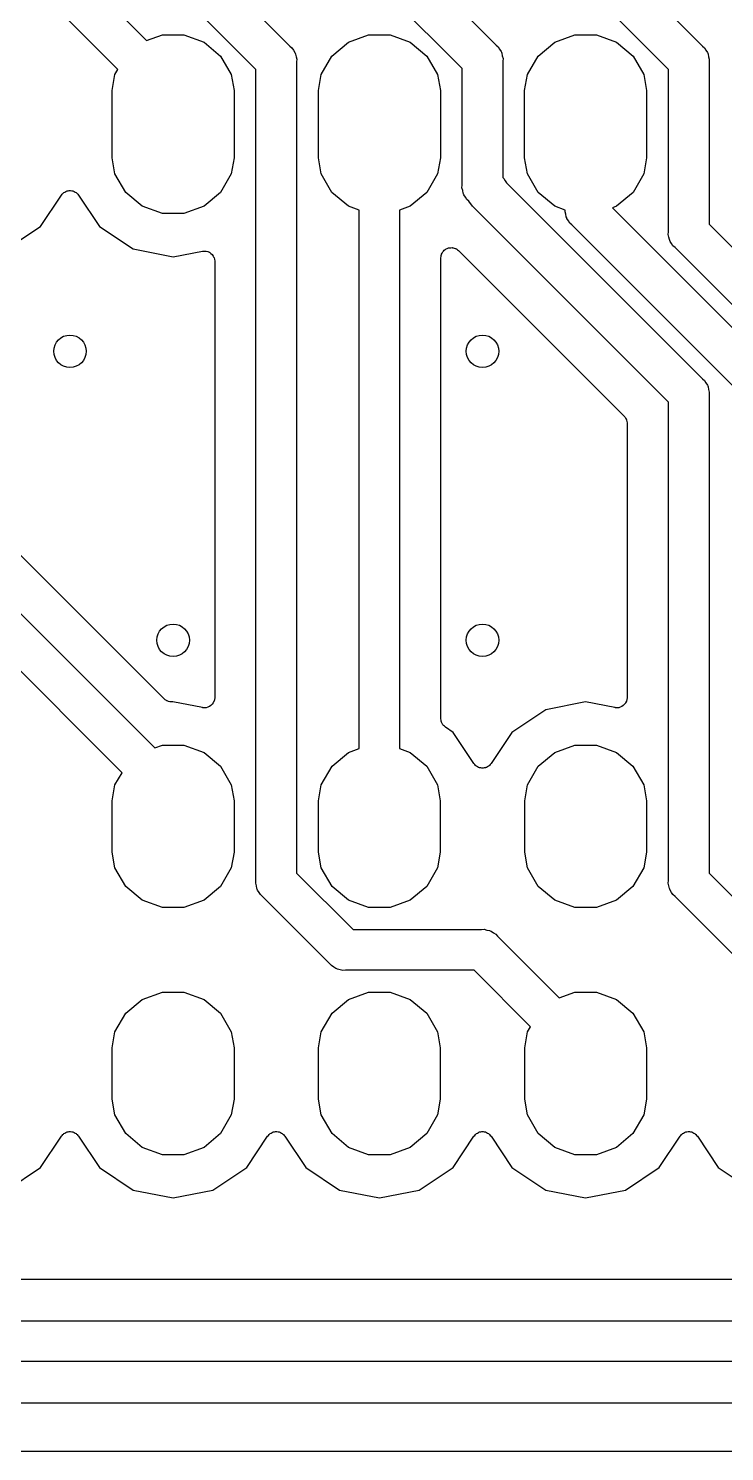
# Model space of a CAD drawing. Extents: x 106 to 188.7, y -135.7 to -88.7.
# Drawn here: x 132.84 to 141.41, y -135.71 to -118.2 of the extents above; entities that cross this region are included whole.
import ezdxf

# ---------------------------------------------------------------- set-up
doc = ezdxf.new("R2010")
doc.units = 0
doc.header["$MEASUREMENT"] = 0
doc.layers.add('BLACK', color=7, linetype='CONTINUOUS')

msp = doc.modelspace()

# ---------------------------------------------------------------- linework, layer by layer
at = {"layer": 'BLACK', "linetype": 'CONTINUOUS'}
for p, q in [((129.994, -107.273), (141.139, -118.418)), ((140.72, -118.706), (129.706, -107.692)), ((128.227, -108.035), (138.599, -118.407)), ((138.18, -118.696), (127.938, -108.454)), ((126.438, -108.797), (136.059, -118.418)), ((135.64, -118.706), (126.15, -109.216)), ((132.423, -116.48), (134.294, -118.351)), ((133.941, -118.705), (132.135, -116.899)), ((134.294, -118.351), (134.488, -118.28)), ((134.488, -118.28), (134.752, -118.28)), ((134.752, -118.28), (135.001, -118.371)), ((135.001, -118.371), (135.204, -118.541)), ((136.576, -118.541), (136.779, -118.371)), ((136.779, -118.371), (137.028, -118.28)), ((137.028, -118.28), (137.292, -118.28)), ((137.292, -118.28), (137.541, -118.371)), ((137.541, -118.371), (137.744, -118.541)), ((139.116, -118.541), (139.319, -118.371)), ((139.319, -118.371), (139.568, -118.28)), ((139.568, -118.28), (139.832, -118.28)), ((139.832, -118.28), (140.081, -118.371)), ((140.081, -118.371), (140.284, -118.541)), ((135.204, -118.541), (135.336, -118.77)), ((136.059, -118.418), (136.084, -118.44)), ((136.084, -118.44), (136.101, -118.468)), ((136.101, -118.468), (136.12, -118.496)), ((136.12, -118.496), (136.123, -118.506)), ((136.123, -118.506), (136.129, -118.516)), ((136.129, -118.516), (136.134, -118.549)), ((136.134, -118.549), (136.143, -118.581)), ((136.444, -118.77), (136.576, -118.541)), ((137.744, -118.541), (137.876, -118.77)), ((138.599, -118.407), (138.624, -118.429)), ((138.624, -118.429), (138.641, -118.458)), ((138.641, -118.458), (138.66, -118.485)), ((138.66, -118.485), (138.663, -118.495)), ((138.663, -118.495), (138.669, -118.505)), ((138.669, -118.505), (138.674, -118.538)), ((138.674, -118.538), (138.683, -118.57)), ((138.984, -118.77), (139.116, -118.541)), ((140.284, -118.541), (140.416, -118.77)), ((141.139, -118.418), (141.164, -118.44)), ((141.164, -118.44), (141.181, -118.468)), ((141.181, -118.468), (141.2, -118.496)), ((141.2, -118.496), (141.203, -118.506)), ((141.203, -118.506), (141.209, -118.516)), ((141.209, -118.516), (141.214, -118.549)), ((141.214, -118.549), (141.223, -118.581)), ((133.904, -118.77), (133.941, -118.705)), ((135.64, -128.686), (135.64, -118.706)), ((136.143, -118.581), (136.14, -118.614)), ((136.14, -118.614), (136.14, -128.594)), ((138.18, -120.131), (138.18, -118.696)), ((138.683, -118.57), (138.68, -118.603)), ((138.68, -118.603), (138.68, -120.037)), ((140.72, -120.703), (140.72, -118.706)), ((141.223, -118.581), (141.22, -118.614)), ((141.22, -118.614), (141.22, -120.61)), ((133.869, -118.965), (133.904, -118.77)), ((135.336, -118.77), (135.371, -118.965)), ((136.409, -118.965), (136.444, -118.77)), ((137.876, -118.77), (137.911, -118.965)), ((138.949, -118.965), (138.984, -118.77)), ((140.416, -118.77), (140.451, -118.965)), ((133.869, -119.795), (133.869, -118.965)), ((135.371, -118.965), (135.371, -119.795)), ((136.409, -119.795), (136.409, -118.965)), ((137.911, -118.965), (137.911, -119.795)), ((138.949, -119.795), (138.949, -118.965)), ((140.451, -118.965), (140.451, -119.795)), ((133.904, -119.99), (133.869, -119.795)), ((135.371, -119.795), (135.336, -119.99)), ((136.444, -119.99), (136.409, -119.795)), ((137.911, -119.795), (137.876, -119.99)), ((138.984, -119.99), (138.949, -119.795)), ((140.451, -119.795), (140.416, -119.99)), ((134.036, -120.219), (133.904, -119.99)), ((135.336, -119.99), (135.204, -120.219)), ((136.576, -120.219), (136.444, -119.99)), ((137.876, -119.99), (137.744, -120.219)), ((138.68, -120.037), (138.694, -120.048)), ((138.694, -120.048), (138.71, -120.077)), ((138.71, -120.077), (138.727, -120.101)), ((138.727, -120.101), (141.139, -122.513)), ((139.116, -120.219), (138.984, -119.99)), ((140.416, -119.99), (140.284, -120.219)), ((127.57, -120.231), (134.393, -127.054)), ((132.987, -120.637), (133.244, -120.252)), ((133.244, -120.252), (133.254, -120.242)), ((133.254, -120.242), (133.262, -120.231)), ((133.262, -120.231), (133.269, -120.226)), ((133.269, -120.226), (133.275, -120.22)), ((133.275, -120.22), (133.287, -120.214)), ((133.287, -120.214), (133.299, -120.206)), ((133.299, -120.206), (133.307, -120.204)), ((133.307, -120.204), (133.314, -120.201)), ((133.314, -120.201), (133.328, -120.199)), ((133.328, -120.199), (133.342, -120.196)), ((133.342, -120.196), (133.35, -120.197)), ((133.35, -120.197), (133.358, -120.196)), ((133.358, -120.196), (133.372, -120.199)), ((133.372, -120.199), (133.386, -120.201)), ((133.386, -120.201), (133.393, -120.204)), ((133.393, -120.204), (133.401, -120.206)), ((133.401, -120.206), (133.413, -120.214)), ((133.413, -120.214), (133.425, -120.22)), ((133.425, -120.22), (133.431, -120.226)), ((133.431, -120.226), (133.438, -120.231)), ((133.438, -120.231), (133.446, -120.242)), ((133.446, -120.242), (133.456, -120.252)), ((133.456, -120.252), (133.713, -120.637)), ((134.239, -120.389), (134.036, -120.219)), ((135.204, -120.219), (135.001, -120.389)), ((136.779, -120.389), (136.576, -120.219)), ((137.744, -120.219), (137.541, -120.389)), ((138.177, -120.164), (138.18, -120.131)), ((138.186, -120.196), (138.177, -120.164)), ((138.191, -120.229), (138.186, -120.196)), ((138.197, -120.238), (138.191, -120.229)), ((138.2, -120.249), (138.197, -120.238)), ((138.219, -120.276), (138.2, -120.249)), ((138.236, -120.305), (138.219, -120.276)), ((139.319, -120.389), (139.116, -120.219)), ((140.284, -120.219), (140.081, -120.389)), ((134.488, -120.48), (134.239, -120.389)), ((135.001, -120.389), (134.752, -120.48)), ((136.91, -120.437), (136.779, -120.389)), ((136.91, -127.063), (136.91, -120.437)), ((137.541, -120.389), (137.41, -120.437)), ((137.41, -120.437), (137.41, -127.063)), ((138.261, -120.326), (138.236, -120.305)), ((138.272, -120.337), (138.261, -120.326)), ((138.288, -120.361), (138.272, -120.337)), ((138.305, -120.39), (138.288, -120.361)), ((138.33, -120.411), (138.305, -120.39)), ((140.72, -122.801), (138.33, -120.411)), ((139.449, -120.437), (139.319, -120.389)), ((139.447, -120.456), (139.449, -120.437)), ((139.456, -120.488), (139.447, -120.456)), ((140.081, -120.389), (140.029, -120.408)), ((140.029, -120.408), (142.409, -122.789)), ((133.991, -127.36), (127.111, -120.48)), ((132.571, -120.915), (132.987, -120.637)), ((133.713, -120.637), (134.129, -120.915)), ((134.752, -120.48), (134.488, -120.48)), ((139.461, -120.52), (139.456, -120.488)), ((139.467, -120.53), (139.461, -120.52)), ((139.47, -120.541), (139.467, -120.53)), ((139.489, -120.568), (139.47, -120.541)), ((139.506, -120.597), (139.489, -120.568)), ((139.531, -120.618), (139.506, -120.597)), ((141.99, -123.077), (139.531, -120.618)), ((141.22, -120.61), (146.219, -125.609)), ((140.717, -120.736), (140.72, -120.703)), ((140.726, -120.768), (140.717, -120.736)), ((140.731, -120.8), (140.726, -120.768)), ((140.737, -120.81), (140.731, -120.8)), ((140.74, -120.821), (140.737, -120.81)), ((140.759, -120.848), (140.74, -120.821)), ((134.129, -120.915), (134.62, -121.012)), ((134.62, -121.012), (134.98, -120.941)), ((134.98, -120.941), (134.982, -120.941)), ((134.982, -120.941), (134.983, -120.94)), ((134.983, -120.94), (135.004, -120.94)), ((135.004, -120.94), (135.024, -120.94)), ((135.024, -120.94), (135.026, -120.94)), ((135.026, -120.94), (135.027, -120.94)), ((135.027, -120.94), (135.046, -120.947)), ((135.046, -120.947), (135.066, -120.954)), ((135.066, -120.954), (135.067, -120.955)), ((135.067, -120.955), (135.069, -120.955)), ((135.069, -120.955), (135.084, -120.969)), ((135.084, -120.969), (135.1, -120.982)), ((135.1, -120.982), (135.101, -120.983)), ((135.101, -120.983), (135.102, -120.984)), ((135.102, -120.984), (135.113, -121.002)), ((135.113, -121.002), (135.123, -121.019)), ((137.921, -121.007), (137.922, -120.991)), ((137.922, -120.991), (137.925, -120.986)), ((137.925, -120.986), (137.926, -120.98)), ((137.926, -120.98), (137.934, -120.966)), ((137.934, -120.966), (137.941, -120.951)), ((137.941, -120.951), (137.945, -120.947)), ((137.945, -120.947), (137.948, -120.942)), ((137.948, -120.942), (137.96, -120.931)), ((137.96, -120.931), (137.972, -120.92)), ((137.972, -120.92), (137.977, -120.917)), ((137.977, -120.917), (137.981, -120.914)), ((137.981, -120.914), (137.997, -120.908)), ((137.997, -120.908), (138.012, -120.901)), ((138.012, -120.901), (138.018, -120.901)), ((138.018, -120.901), (138.023, -120.899)), ((138.023, -120.899), (138.04, -120.899)), ((138.04, -120.899), (138.056, -120.897)), ((138.056, -120.897), (138.061, -120.899)), ((138.061, -120.899), (138.067, -120.899)), ((138.067, -120.899), (138.083, -120.904)), ((138.083, -120.904), (138.099, -120.909)), ((138.099, -120.909), (138.103, -120.912)), ((138.103, -120.912), (138.108, -120.914)), ((138.108, -120.914), (138.121, -120.924)), ((138.121, -120.924), (138.135, -120.934)), ((138.135, -120.934), (140.175, -122.974)), ((140.776, -120.877), (140.759, -120.848)), ((140.801, -120.898), (140.776, -120.877)), ((145.8, -125.897), (140.801, -120.898)), ((134.509, -126.452), (129.209, -121.152)), ((135.123, -121.019), (135.124, -121.021)), ((135.124, -121.021), (135.124, -121.022)), ((135.124, -121.022), (135.128, -121.042)), ((135.128, -121.042), (135.132, -121.063)), ((135.132, -121.063), (135.132, -121.064)), ((135.132, -121.064), (135.132, -121.065)), ((135.132, -121.065), (135.132, -126.434)), ((137.918, -121.024), (137.921, -121.007)), ((137.918, -126.696), (137.918, -121.024)), ((141.139, -122.513), (141.164, -122.534)), ((141.164, -122.534), (141.181, -122.563)), ((141.181, -122.563), (141.2, -122.59)), ((141.2, -122.59), (141.203, -122.601)), ((141.203, -122.601), (141.209, -122.61)), ((141.209, -122.61), (141.214, -122.643)), ((141.214, -122.643), (141.223, -122.675)), ((141.223, -122.675), (141.22, -122.708)), ((141.22, -122.708), (141.22, -128.594)), ((140.72, -128.686), (140.72, -122.801)), ((140.175, -122.974), (140.178, -122.978)), ((140.178, -122.978), (140.182, -122.982)), ((140.182, -122.982), (140.191, -122.996)), ((140.191, -122.996), (140.2, -123.01)), ((140.2, -123.01), (140.202, -123.015)), ((140.202, -123.015), (140.204, -123.02)), ((140.204, -123.02), (140.207, -123.037)), ((140.207, -123.037), (140.212, -123.053)), ((140.212, -123.053), (140.211, -123.058)), ((140.211, -123.058), (140.212, -123.064)), ((140.212, -123.064), (140.212, -126.434)), ((134.524, -126.462), (134.509, -126.452)), ((134.538, -126.473), (134.524, -126.462)), ((134.542, -126.475), (134.538, -126.473)), ((134.545, -126.477), (134.542, -126.475)), ((134.562, -126.482), (134.545, -126.477)), ((134.579, -126.488), (134.562, -126.482)), ((134.584, -126.488), (134.579, -126.488)), ((134.588, -126.489), (134.584, -126.488)), ((134.606, -126.487), (134.588, -126.489)), ((134.617, -126.487), (134.606, -126.487)), ((134.98, -126.559), (134.617, -126.487)), ((134.982, -126.559), (134.98, -126.559)), ((134.983, -126.56), (134.982, -126.559)), ((135.004, -126.56), (134.983, -126.56)), ((135.024, -126.56), (135.004, -126.56)), ((135.026, -126.56), (135.024, -126.56)), ((135.027, -126.56), (135.026, -126.56)), ((135.046, -126.552), (135.027, -126.56)), ((135.066, -126.546), (135.046, -126.552)), ((135.067, -126.545), (135.066, -126.546)), ((135.069, -126.544), (135.067, -126.545)), ((135.084, -126.531), (135.069, -126.544)), ((135.1, -126.518), (135.084, -126.531)), ((135.101, -126.517), (135.1, -126.518)), ((135.102, -126.516), (135.101, -126.517)), ((135.113, -126.498), (135.102, -126.516)), ((135.123, -126.48), (135.113, -126.498)), ((135.124, -126.479), (135.123, -126.48)), ((135.128, -126.458), (135.124, -126.478)), ((135.124, -126.478), (135.124, -126.479)), ((135.132, -126.437), (135.128, -126.458)), ((135.132, -126.434), (135.132, -126.436)), ((135.132, -126.436), (135.132, -126.437)), ((139.209, -126.585), (138.793, -126.863)), ((139.7, -126.487), (139.209, -126.585)), ((140.06, -126.559), (139.7, -126.487)), ((140.062, -126.559), (140.06, -126.559)), ((140.063, -126.56), (140.062, -126.559)), ((140.084, -126.56), (140.063, -126.56)), ((140.104, -126.56), (140.084, -126.56)), ((140.106, -126.56), (140.104, -126.56)), ((140.107, -126.56), (140.106, -126.56)), ((140.126, -126.552), (140.107, -126.56)), ((140.146, -126.546), (140.126, -126.552)), ((140.147, -126.545), (140.146, -126.546)), ((140.148, -126.544), (140.147, -126.545)), ((140.164, -126.531), (140.148, -126.544)), ((140.18, -126.518), (140.164, -126.531)), ((140.181, -126.517), (140.18, -126.518)), ((140.182, -126.516), (140.181, -126.517)), ((140.193, -126.498), (140.182, -126.516)), ((140.203, -126.48), (140.193, -126.498)), ((140.204, -126.479), (140.203, -126.48)), ((140.208, -126.458), (140.204, -126.478)), ((140.204, -126.478), (140.204, -126.479)), ((140.212, -126.437), (140.208, -126.458)), ((140.212, -126.434), (140.212, -126.436)), ((140.212, -126.436), (140.212, -126.437)), ((137.921, -126.713), (137.918, -126.696)), ((137.923, -126.731), (137.921, -126.713)), ((137.925, -126.735), (137.923, -126.731)), ((137.926, -126.739), (137.925, -126.735)), ((137.935, -126.755), (137.926, -126.739)), ((137.943, -126.771), (137.935, -126.755)), ((137.946, -126.774), (137.943, -126.771)), ((137.948, -126.777), (137.946, -126.774)), ((137.961, -126.789), (137.948, -126.777)), ((137.974, -126.801), (137.961, -126.789)), ((138.067, -126.863), (137.974, -126.801)), ((138.324, -127.248), (138.067, -126.863)), ((138.793, -126.863), (138.536, -127.248)), ((134.393, -127.054), (134.488, -127.02)), ((134.488, -127.02), (134.752, -127.02)), ((134.752, -127.02), (135.001, -127.11)), ((135.001, -127.11), (135.203, -127.28)), ((136.577, -127.28), (136.779, -127.11)), ((136.779, -127.11), (136.91, -127.063)), ((137.41, -127.063), (137.541, -127.11)), ((137.541, -127.11), (137.743, -127.28)), ((139.117, -127.28), (139.319, -127.11)), ((139.319, -127.11), (139.568, -127.02)), ((139.568, -127.02), (139.832, -127.02)), ((139.832, -127.02), (140.081, -127.11)), ((140.081, -127.11), (140.283, -127.28)), ((135.203, -127.28), (135.336, -127.51)), ((136.444, -127.51), (136.577, -127.28)), ((137.743, -127.28), (137.876, -127.51)), ((138.334, -127.258), (138.324, -127.248)), ((138.342, -127.269), (138.334, -127.258)), ((138.349, -127.274), (138.342, -127.269)), ((138.355, -127.28), (138.349, -127.274)), ((138.367, -127.286), (138.355, -127.28)), ((138.379, -127.294), (138.367, -127.286)), ((138.387, -127.296), (138.379, -127.294)), ((138.394, -127.3), (138.387, -127.296)), ((138.408, -127.301), (138.394, -127.3)), ((138.422, -127.304), (138.408, -127.301)), ((138.43, -127.304), (138.422, -127.304)), ((138.438, -127.304), (138.43, -127.304)), ((138.452, -127.301), (138.438, -127.304)), ((138.466, -127.3), (138.452, -127.301)), ((138.473, -127.296), (138.466, -127.3)), ((138.481, -127.294), (138.473, -127.296)), ((138.493, -127.286), (138.481, -127.294)), ((138.505, -127.28), (138.493, -127.286)), ((138.511, -127.274), (138.505, -127.28)), ((138.518, -127.269), (138.511, -127.274)), ((138.526, -127.258), (138.518, -127.269)), ((138.536, -127.248), (138.526, -127.258)), ((138.984, -127.51), (139.117, -127.28)), ((140.283, -127.28), (140.416, -127.51)), ((133.904, -127.51), (133.991, -127.36)), ((133.87, -127.704), (133.904, -127.51)), ((135.336, -127.51), (135.37, -127.704)), ((136.41, -127.704), (136.444, -127.51)), ((137.876, -127.51), (137.91, -127.704)), ((138.95, -127.704), (138.984, -127.51)), ((140.416, -127.51), (140.45, -127.704)), ((133.87, -128.336), (133.87, -127.704)), ((135.37, -127.704), (135.37, -128.336)), ((136.41, -128.336), (136.41, -127.704)), ((137.91, -127.704), (137.91, -128.336)), ((138.95, -128.336), (138.95, -127.704)), ((140.45, -127.704), (140.45, -128.336)), ((133.904, -128.53), (133.87, -128.336)), ((135.37, -128.336), (135.336, -128.53)), ((136.444, -128.53), (136.41, -128.336)), ((137.91, -128.336), (137.876, -128.53)), ((138.984, -128.53), (138.95, -128.336)), ((140.45, -128.336), (140.416, -128.53)), ((134.037, -128.76), (133.904, -128.53)), ((135.336, -128.53), (135.203, -128.76)), ((136.577, -128.76), (136.444, -128.53)), ((137.876, -128.53), (137.743, -128.76)), ((139.117, -128.76), (138.984, -128.53)), ((140.416, -128.53), (140.283, -128.76)), ((135.637, -128.719), (135.64, -128.686)), ((136.14, -128.594), (136.836, -129.29)), ((140.717, -128.719), (140.72, -128.686)), ((141.22, -128.594), (141.916, -129.29)), ((134.239, -128.93), (134.037, -128.76)), ((135.203, -128.76), (135.001, -128.93)), ((135.646, -128.751), (135.637, -128.719)), ((135.651, -128.784), (135.646, -128.751)), ((135.657, -128.794), (135.651, -128.784)), ((135.66, -128.804), (135.657, -128.794)), ((135.679, -128.832), (135.66, -128.804)), ((135.696, -128.86), (135.679, -128.832)), ((135.721, -128.882), (135.696, -128.86)), ((136.548, -129.709), (135.721, -128.882)), ((136.779, -128.93), (136.577, -128.76)), ((137.743, -128.76), (137.541, -128.93)), ((139.319, -128.93), (139.117, -128.76)), ((140.283, -128.76), (140.081, -128.93)), ((140.726, -128.751), (140.717, -128.719)), ((140.731, -128.784), (140.726, -128.751)), ((140.737, -128.794), (140.731, -128.784)), ((140.74, -128.804), (140.737, -128.794)), ((140.759, -128.832), (140.74, -128.804)), ((140.776, -128.86), (140.759, -128.832)), ((140.801, -128.882), (140.776, -128.86)), ((141.628, -129.709), (140.801, -128.882)), ((134.488, -129.02), (134.239, -128.93)), ((134.752, -129.02), (134.488, -129.02)), ((135.001, -128.93), (134.752, -129.02)), ((137.028, -129.02), (136.779, -128.93)), ((137.292, -129.02), (137.028, -129.02)), ((137.541, -128.93), (137.292, -129.02)), ((139.568, -129.02), (139.319, -128.93)), ((139.832, -129.02), (139.568, -129.02)), ((140.081, -128.93), (139.832, -129.02)), ((136.836, -129.29), (138.419, -129.29)), ((138.419, -129.29), (138.452, -129.287)), ((138.452, -129.287), (138.484, -129.296)), ((138.484, -129.296), (138.517, -129.301)), ((138.517, -129.301), (138.526, -129.307)), ((138.526, -129.307), (138.537, -129.31)), ((138.537, -129.31), (138.564, -129.329)), ((138.564, -129.329), (138.593, -129.346)), ((138.593, -129.346), (138.614, -129.371)), ((138.614, -129.371), (139.374, -130.131)), ((136.57, -129.734), (136.548, -129.709)), ((136.598, -129.751), (136.57, -129.734)), ((136.626, -129.77), (136.598, -129.751)), ((136.636, -129.773), (136.626, -129.77)), ((136.646, -129.779), (136.636, -129.773)), ((136.679, -129.784), (136.646, -129.779)), ((136.711, -129.793), (136.679, -129.784)), ((136.744, -129.79), (136.711, -129.793)), ((138.326, -129.79), (136.744, -129.79)), ((139.022, -130.485), (138.326, -129.79)), ((134.239, -130.15), (134.488, -130.06)), ((134.488, -130.06), (134.752, -130.06)), ((134.752, -130.06), (135.001, -130.15)), ((136.779, -130.15), (137.028, -130.06)), ((137.028, -130.06), (137.292, -130.06)), ((137.292, -130.06), (137.541, -130.15)), ((139.374, -130.131), (139.568, -130.06)), ((139.568, -130.06), (139.832, -130.06)), ((139.832, -130.06), (140.081, -130.15)), ((134.037, -130.32), (134.239, -130.15)), ((135.001, -130.15), (135.203, -130.32)), ((136.577, -130.32), (136.779, -130.15)), ((137.541, -130.15), (137.743, -130.32)), ((140.081, -130.15), (140.283, -130.32)), ((133.904, -130.55), (134.037, -130.32)), ((135.203, -130.32), (135.336, -130.55)), ((136.444, -130.55), (136.577, -130.32)), ((137.743, -130.32), (137.876, -130.55)), ((140.283, -130.32), (140.416, -130.55)), ((133.87, -130.744), (133.904, -130.55)), ((135.336, -130.55), (135.37, -130.744)), ((136.41, -130.744), (136.444, -130.55)), ((137.876, -130.55), (137.91, -130.744)), ((138.95, -130.744), (138.984, -130.55)), ((138.984, -130.55), (139.022, -130.485)), ((140.416, -130.55), (140.45, -130.744)), ((133.87, -131.376), (133.87, -130.744)), ((135.37, -130.744), (135.37, -131.376)), ((136.41, -131.376), (136.41, -130.744)), ((137.91, -130.744), (137.91, -131.376)), ((138.95, -131.376), (138.95, -130.744)), ((140.45, -130.744), (140.45, -131.376)), ((133.904, -131.57), (133.87, -131.376)), ((135.37, -131.376), (135.336, -131.57)), ((136.444, -131.57), (136.41, -131.376)), ((137.91, -131.376), (137.876, -131.57)), ((138.984, -131.57), (138.95, -131.376)), ((140.45, -131.376), (140.416, -131.57)), ((134.037, -131.8), (133.904, -131.57)), ((135.336, -131.57), (135.203, -131.8)), ((136.577, -131.8), (136.444, -131.57)), ((137.876, -131.57), (137.743, -131.8)), ((139.117, -131.8), (138.984, -131.57)), ((140.416, -131.57), (140.283, -131.8)), ((132.987, -132.217), (133.244, -131.832)), ((133.244, -131.832), (133.254, -131.822)), ((133.254, -131.822), (133.262, -131.811)), ((133.262, -131.811), (133.269, -131.806)), ((133.269, -131.806), (133.275, -131.8)), ((133.275, -131.8), (133.287, -131.794)), ((133.287, -131.794), (133.299, -131.786)), ((133.299, -131.786), (133.307, -131.784)), ((133.307, -131.784), (133.314, -131.78)), ((133.314, -131.78), (133.328, -131.779)), ((133.328, -131.779), (133.342, -131.776)), ((133.342, -131.776), (133.35, -131.776)), ((133.35, -131.776), (133.358, -131.776)), ((133.358, -131.776), (133.372, -131.779)), ((133.372, -131.779), (133.386, -131.78)), ((133.386, -131.78), (133.393, -131.784)), ((133.393, -131.784), (133.401, -131.786)), ((133.401, -131.786), (133.413, -131.794)), ((133.413, -131.794), (133.425, -131.8)), ((133.425, -131.8), (133.431, -131.806)), ((133.431, -131.806), (133.438, -131.811)), ((133.438, -131.811), (133.446, -131.822)), ((133.446, -131.822), (133.456, -131.832)), ((133.456, -131.832), (133.713, -132.217)), ((134.239, -131.97), (134.037, -131.8)), ((135.203, -131.8), (135.001, -131.97)), ((135.527, -132.217), (135.784, -131.832)), ((135.784, -131.832), (135.794, -131.822)), ((135.794, -131.822), (135.802, -131.811)), ((135.802, -131.811), (135.809, -131.806)), ((135.809, -131.806), (135.815, -131.8)), ((135.815, -131.8), (135.827, -131.794)), ((135.827, -131.794), (135.839, -131.786)), ((135.839, -131.786), (135.847, -131.784)), ((135.847, -131.784), (135.854, -131.78)), ((135.854, -131.78), (135.868, -131.779)), ((135.868, -131.779), (135.882, -131.776)), ((135.882, -131.776), (135.89, -131.776)), ((135.89, -131.776), (135.898, -131.776)), ((135.898, -131.776), (135.912, -131.779)), ((135.912, -131.779), (135.926, -131.78)), ((135.926, -131.78), (135.933, -131.784)), ((135.933, -131.784), (135.941, -131.786)), ((135.941, -131.786), (135.953, -131.794)), ((135.953, -131.794), (135.965, -131.8)), ((135.965, -131.8), (135.971, -131.806)), ((135.971, -131.806), (135.978, -131.811)), ((135.978, -131.811), (135.986, -131.822)), ((135.986, -131.822), (135.996, -131.832)), ((135.996, -131.832), (136.253, -132.217)), ((136.779, -131.97), (136.577, -131.8)), ((137.743, -131.8), (137.541, -131.97)), ((138.067, -132.217), (138.324, -131.832)), ((138.324, -131.832), (138.334, -131.822)), ((138.334, -131.822), (138.342, -131.811)), ((138.342, -131.811), (138.349, -131.806)), ((138.349, -131.806), (138.355, -131.8)), ((138.355, -131.8), (138.367, -131.794)), ((138.367, -131.794), (138.379, -131.786)), ((138.379, -131.786), (138.387, -131.784)), ((138.387, -131.784), (138.394, -131.78)), ((138.394, -131.78), (138.408, -131.779)), ((138.408, -131.779), (138.422, -131.776)), ((138.422, -131.776), (138.43, -131.776)), ((138.43, -131.776), (138.438, -131.776)), ((138.438, -131.776), (138.452, -131.779)), ((138.452, -131.779), (138.466, -131.78)), ((138.466, -131.78), (138.473, -131.784)), ((138.473, -131.784), (138.481, -131.786)), ((138.481, -131.786), (138.493, -131.794)), ((138.493, -131.794), (138.505, -131.8)), ((138.505, -131.8), (138.511, -131.806)), ((138.511, -131.806), (138.518, -131.811)), ((138.518, -131.811), (138.526, -131.822)), ((138.526, -131.822), (138.536, -131.832)), ((138.536, -131.832), (138.793, -132.217)), ((139.319, -131.97), (139.117, -131.8)), ((140.283, -131.8), (140.081, -131.97)), ((140.607, -132.217), (140.864, -131.832)), ((140.864, -131.832), (140.874, -131.822)), ((140.874, -131.822), (140.882, -131.811)), ((140.882, -131.811), (140.889, -131.806)), ((140.889, -131.806), (140.895, -131.8)), ((140.895, -131.8), (140.907, -131.794)), ((140.907, -131.794), (140.919, -131.786)), ((140.919, -131.786), (140.927, -131.784)), ((140.927, -131.784), (140.934, -131.78)), ((140.934, -131.78), (140.948, -131.779)), ((140.948, -131.779), (140.962, -131.776)), ((140.962, -131.776), (140.97, -131.776)), ((140.97, -131.776), (140.978, -131.776)), ((140.978, -131.776), (140.992, -131.779)), ((140.992, -131.779), (141.006, -131.78)), ((141.006, -131.78), (141.013, -131.784)), ((141.013, -131.784), (141.021, -131.786)), ((141.021, -131.786), (141.033, -131.794)), ((141.033, -131.794), (141.045, -131.8)), ((141.045, -131.8), (141.051, -131.806)), ((141.051, -131.806), (141.058, -131.811)), ((141.058, -131.811), (141.066, -131.822)), ((141.066, -131.822), (141.076, -131.832)), ((141.076, -131.832), (141.333, -132.217)), ((134.488, -132.06), (134.239, -131.97)), ((135.001, -131.97), (134.752, -132.06)), ((137.028, -132.06), (136.779, -131.97)), ((137.541, -131.97), (137.292, -132.06)), ((139.568, -132.06), (139.319, -131.97)), ((140.081, -131.97), (139.832, -132.06)), ((134.752, -132.06), (134.488, -132.06)), ((137.292, -132.06), (137.028, -132.06)), ((139.832, -132.06), (139.568, -132.06)), ((132.571, -132.495), (132.987, -132.217)), ((133.713, -132.217), (134.129, -132.495)), ((135.111, -132.495), (135.527, -132.217)), ((136.253, -132.217), (136.669, -132.495)), ((137.651, -132.495), (138.067, -132.217)), ((138.793, -132.217), (139.209, -132.495)), ((140.191, -132.495), (140.607, -132.217)), ((141.333, -132.217), (141.749, -132.495)), ((134.129, -132.495), (134.62, -132.593)), ((134.62, -132.593), (135.111, -132.495)), ((136.669, -132.495), (137.16, -132.593)), ((137.16, -132.593), (137.651, -132.495)), ((139.209, -132.495), (139.7, -132.593)), ((139.7, -132.593), (140.191, -132.495)), ((153.543, -133.597), (120.777, -133.597)), ((120.13, -134.106), (154.19, -134.106)), ((154.19, -134.606), (120.13, -134.606)), ((120.619, -135.113), (153.684, -135.113)), ((187.93, -135.713), (106.74, -135.713))]:
    msp.add_line(p, q, dxfattribs=at)
at = {"layer": 'BLACK'}
for centre in [(133.35, -122.174), (138.43, -122.174), (134.62, -125.73), (138.43, -125.73)]:
    msp.add_circle(centre, 0.2, dxfattribs=at)

doc.saveas('drawing.dxf')
